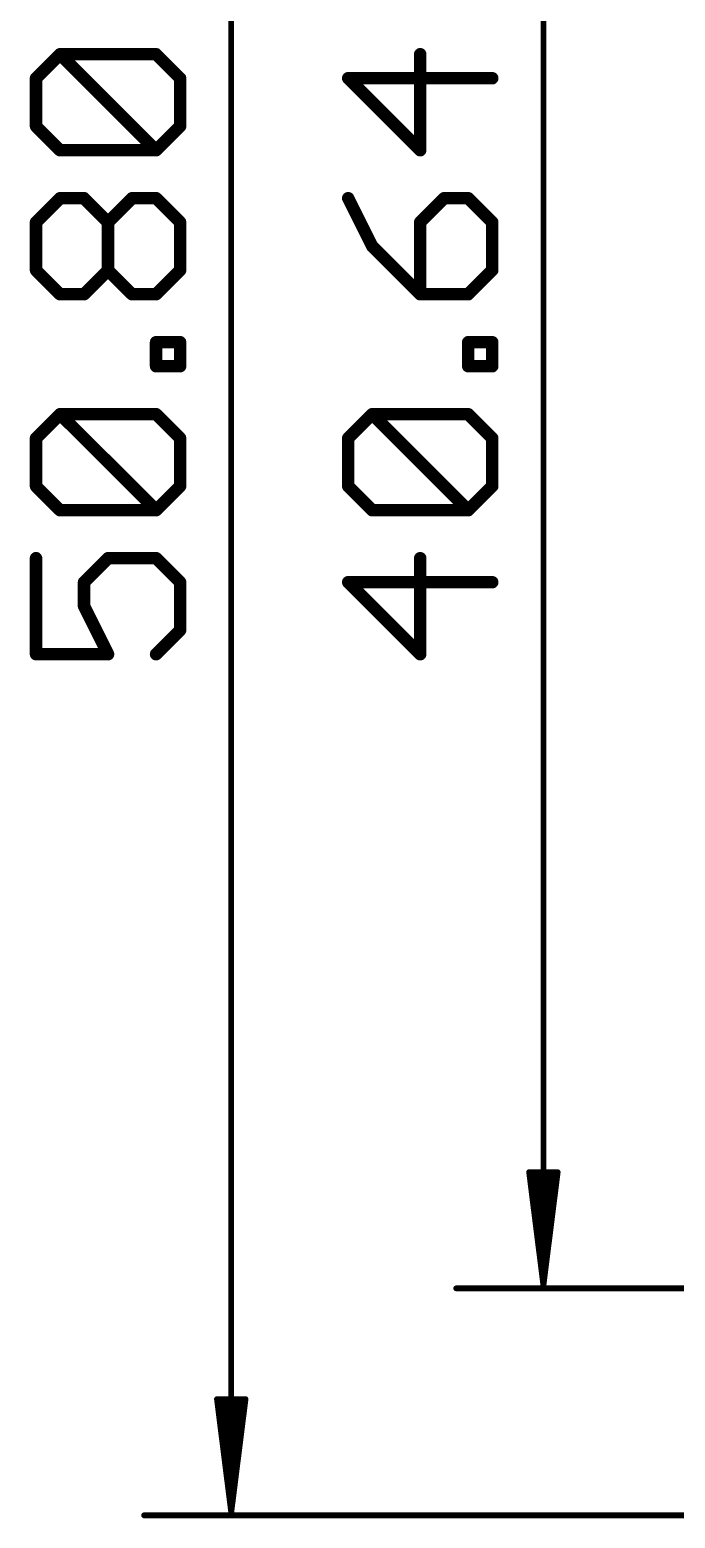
# Model space of a CAD drawing. Extents: x -30 to 79, y -8 to 63.
# Drawn here: x -30.42 to -15.97, y -0.07 to 33.25 of the extents above; entities that cross this region are included whole.
import ezdxf

# ---------------------------------------------------------------- set-up
doc = ezdxf.new("R2010")
doc.units = 0
doc.layers.add('47', color=253, linetype='CONTINUOUS')

msp = doc.modelspace()

# ---------------------------------------------------------------- linework, layer by layer
at = {"layer": '47'}
for points, const_width in [([(-25.908, 0.065), (-25.908, 50.735)], 0.13), ([(-18.923, 5.145), (-18.923, 45.655)], 0.13), ([(-30.2761, 32.165), (-29.7388, 32.7023)], 0.2794), ([(-29.7388, 32.7023), (-27.5899, 32.7023)], 0.2794), ([(-27.5899, 30.5534), (-29.7388, 32.7023)], 0.2794), ([(-27.5899, 32.7023), (-27.0527, 32.165)], 0.2794), ([(-21.6794, 30.5534), (-21.6794, 32.7023)], 0.2794), ([(-30.2761, 31.0906), (-30.2761, 32.165)], 0.2794), ([(-27.0527, 32.165), (-27.0527, 31.0906)], 0.2794), ([(-20.0677, 32.165), (-23.2911, 32.165)], 0.2794), ([(-23.2911, 32.165), (-21.6794, 30.5534)], 0.2794), ([(-29.7388, 30.5534), (-30.2761, 31.0906)], 0.2794), ([(-27.0527, 31.0906), (-27.5899, 30.5534)], 0.2794), ([(-27.5899, 30.5534), (-29.7388, 30.5534)], 0.2794), ([(-30.2761, 28.9423), (-29.7388, 29.4795)], 0.2794), ([(-29.7388, 29.4795), (-29.2016, 29.4795)], 0.2794), ([(-29.2016, 29.4795), (-28.6644, 28.9423)], 0.2794), ([(-28.6644, 28.9423), (-28.1272, 29.4795)], 0.2794), ([(-28.1272, 29.4795), (-27.5899, 29.4795)], 0.2794), ([(-27.5899, 29.4795), (-27.0527, 28.9423)], 0.2794), ([(-23.2911, 29.4795), (-22.7538, 28.4051)], 0.2794), ([(-21.1422, 29.4795), (-21.6794, 28.9423)], 0.2794), ([(-20.6049, 29.4795), (-21.1422, 29.4795)], 0.2794), ([(-20.0677, 28.9423), (-20.6049, 29.4795)], 0.2794), ([(-30.2761, 27.8678), (-30.2761, 28.9423)], 0.2794), ([(-28.6644, 27.8678), (-28.6644, 28.9423)], 0.2794), ([(-27.0527, 28.9423), (-27.0527, 27.8678)], 0.2794), ([(-21.6794, 28.9423), (-21.6794, 27.3306)], 0.2794), ([(-20.0677, 27.8678), (-20.0677, 28.9423)], 0.2794), ([(-22.7538, 28.4051), (-21.6794, 27.3306)], 0.2794), ([(-29.7388, 27.3306), (-30.2761, 27.8678)], 0.2794), ([(-28.6644, 27.8678), (-29.2016, 27.3306)], 0.2794), ([(-28.1272, 27.3306), (-28.6644, 27.8678)], 0.2794), ([(-27.0527, 27.8678), (-27.5899, 27.3306)], 0.2794), ([(-20.6049, 27.3306), (-20.0677, 27.8678)], 0.2794), ([(-29.2016, 27.3306), (-29.7388, 27.3306)], 0.2794), ([(-27.5899, 27.3306), (-28.1272, 27.3306)], 0.2794), ([(-21.6794, 27.3306), (-20.6049, 27.3306)], 0.2794), ([(-27.5899, 25.7192), (-27.5899, 26.2565)], 0.2794), ([(-27.5899, 26.2565), (-27.0527, 26.2565)], 0.2794), ([(-27.0527, 26.2565), (-27.0527, 25.7192)], 0.2794), ([(-20.6049, 25.7192), (-20.6049, 26.2565)], 0.2794), ([(-20.6049, 26.2565), (-20.0677, 26.2565)], 0.2794), ([(-20.0677, 26.2565), (-20.0677, 25.7192)], 0.2794), ([(-27.0527, 25.7192), (-27.5899, 25.7192)], 0.2794), ([(-20.0677, 25.7192), (-20.6049, 25.7192)], 0.2794), ([(-30.2761, 24.1082), (-29.7388, 24.6454)], 0.2794), ([(-29.7388, 24.6454), (-27.5899, 24.6454)], 0.2794), ([(-27.5899, 22.4965), (-29.7388, 24.6454)], 0.2794), ([(-27.5899, 24.6454), (-27.0527, 24.1082)], 0.2794), ([(-23.2911, 24.1082), (-22.7538, 24.6454)], 0.2794), ([(-22.7538, 24.6454), (-20.6049, 24.6454)], 0.2794), ([(-20.6049, 22.4965), (-22.7538, 24.6454)], 0.2794), ([(-20.6049, 24.6454), (-20.0677, 24.1082)], 0.2794), ([(-30.2761, 23.0337), (-30.2761, 24.1082)], 0.2794), ([(-27.0527, 24.1082), (-27.0527, 23.0337)], 0.2794), ([(-23.2911, 23.0337), (-23.2911, 24.1082)], 0.2794), ([(-20.0677, 24.1082), (-20.0677, 23.0337)], 0.2794), ([(-29.7388, 22.4965), (-30.2761, 23.0337)], 0.2794), ([(-27.0527, 23.0337), (-27.5899, 22.4965)], 0.2794), ([(-22.7538, 22.4965), (-23.2911, 23.0337)], 0.2794), ([(-20.0677, 23.0337), (-20.6049, 22.4965)], 0.2794), ([(-27.5899, 22.4965), (-29.7388, 22.4965)], 0.2794), ([(-20.6049, 22.4965), (-22.7538, 22.4965)], 0.2794), ([(-30.2761, 21.4226), (-30.2761, 19.2737)], 0.2794), ([(-29.2016, 20.8854), (-28.6644, 21.4226)], 0.2794), ([(-28.6644, 21.4226), (-27.5899, 21.4226)], 0.2794), ([(-27.5899, 21.4226), (-27.0527, 20.8854)], 0.2794), ([(-21.6794, 19.2737), (-21.6794, 21.4226)], 0.2794), ([(-29.2016, 20.3482), (-29.2016, 20.8854)], 0.2794), ([(-27.0527, 20.8854), (-27.0527, 19.811)], 0.2794), ([(-20.0677, 20.8854), (-23.2911, 20.8854)], 0.2794), ([(-23.2911, 20.8854), (-21.6794, 19.2737)], 0.2794), ([(-28.6644, 19.2737), (-29.2016, 20.3482)], 0.2794), ([(-27.0527, 19.811), (-27.5899, 19.2737)], 0.2794), ([(-30.2761, 19.2737), (-28.6644, 19.2737)], 0.2794), ([(-18.923, 5.145), (-19.2422, 7.68)], 0.13), ([(-19.2422, 7.68), (-18.6038, 7.68)], 0.13), ([(-18.923, 5.145), (-19.183, 7.68)], 0.13), ([(-18.923, 5.145), (-19.053, 7.68)], 0.13), ([(-18.6038, 7.68), (-18.923, 5.145)], 0.13), ([(-18.793, 7.68), (-18.923, 5.145)], 0.13), ([(-18.663, 7.68), (-18.923, 5.145)], 0.13), ([(5.08, 5.08), (-20.873, 5.08)], 0.13), ([(-25.908, 0.065), (-26.2272, 2.6)], 0.13), ([(-26.2272, 2.6), (-25.5888, 2.6)], 0.13), ([(-25.908, 0.065), (-26.168, 2.6)], 0.13), ([(-25.908, 0.065), (-26.038, 2.6)], 0.13), ([(-25.5888, 2.6), (-25.908, 0.065)], 0.13), ([(-25.778, 2.6), (-25.908, 0.065)], 0.13), ([(-25.648, 2.6), (-25.908, 0.065)], 0.13), ([(24.892, 0), (-27.858, 0)], 0.13)]:
    msp.add_lwpolyline(points, dxfattribs=dict(at, const_width=const_width))
for points, const_width in [([(-29.7388, 32.7721, 1), (-29.7388, 32.6324)], 0.1397), ([(-29.6894, 32.7517, 1), (-29.7882, 32.6529)], 0.1397), ([(-29.6894, 32.6529, 1), (-29.7882, 32.7517)], 0.1397), ([(-27.5405, 32.7517, 1), (-27.6393, 32.6529)], 0.1397), ([(-27.5899, 32.6324, 1), (-27.5899, 32.7721)], 0.1397), ([(-21.6095, 32.7023, 1), (-21.7492, 32.7023)], 0.1397), ([(-30.2062, 32.165, 1), (-30.3459, 32.165)], 0.1397), ([(-30.3254, 32.2144, 1), (-30.2267, 32.1157)], 0.1397), ([(-26.9829, 32.165, 1), (-27.1226, 32.165)], 0.1397), ([(-27.1021, 32.1157, 1), (-27.0033, 32.2144)], 0.1397), ([(-23.2911, 32.2349, 1), (-23.2911, 32.0952)], 0.1397), ([(-23.2417, 32.2144, 1), (-23.3404, 32.1157)], 0.1397), ([(-20.0677, 32.0952, 1), (-20.0677, 32.2349)], 0.1397), ([(-30.2267, 31.14, 1), (-30.3254, 31.0412)], 0.1397), ([(-30.3459, 31.0906, 1), (-30.2062, 31.0906)], 0.1397), ([(-27.1226, 31.0906, 1), (-26.9829, 31.0906)], 0.1397), ([(-27.0033, 31.0412, 1), (-27.1021, 31.14)], 0.1397), ([(-29.7388, 30.6232, 1), (-29.7388, 30.4835)], 0.1397), ([(-29.7882, 30.504, 1), (-29.6894, 30.6028)], 0.1397), ([(-27.6393, 30.6028, 1), (-27.5405, 30.504)], 0.1397), ([(-27.6393, 30.504, 1), (-27.5405, 30.6028)], 0.1397), ([(-27.5899, 30.4835, 1), (-27.5899, 30.6232)], 0.1397), ([(-21.7288, 30.504, 1), (-21.63, 30.6028)], 0.1397), ([(-21.7492, 30.5534, 1), (-21.6095, 30.5534)], 0.1397), ([(-29.7388, 29.5494, 1), (-29.7388, 29.4097)], 0.1397), ([(-29.6894, 29.4301, 1), (-29.7882, 29.5289)], 0.1397), ([(-29.1522, 29.5289, 1), (-29.251, 29.4301)], 0.1397), ([(-29.2016, 29.4097, 1), (-29.2016, 29.5494)], 0.1397), ([(-28.1272, 29.5494, 1), (-28.1272, 29.4097)], 0.1397), ([(-28.0778, 29.4301, 1), (-28.1765, 29.5289)], 0.1397), ([(-27.5405, 29.5289, 1), (-27.6393, 29.4301)], 0.1397), ([(-27.5899, 29.4097, 1), (-27.5899, 29.5494)], 0.1397), ([(-23.2286, 29.5108, 1), (-23.3535, 29.4483)], 0.1397), ([(-21.1422, 29.5494, 1), (-21.1422, 29.4097)], 0.1397), ([(-21.0928, 29.4301, 1), (-21.1915, 29.5289)], 0.1397), ([(-20.5555, 29.5289, 1), (-20.6543, 29.4301)], 0.1397), ([(-20.6049, 29.4097, 1), (-20.6049, 29.5494)], 0.1397), ([(-30.2062, 28.9423, 1), (-30.3459, 28.9423)], 0.1397), ([(-30.3254, 28.9917, 1), (-30.2267, 28.8929)], 0.1397), ([(-28.5945, 28.9423, 1), (-28.7342, 28.9423)], 0.1397), ([(-28.7138, 28.9917, 1), (-28.615, 28.8929)], 0.1397), ([(-28.7138, 28.8929, 1), (-28.615, 28.9917)], 0.1397), ([(-26.9829, 28.9423, 1), (-27.1226, 28.9423)], 0.1397), ([(-27.1021, 28.8929, 1), (-27.0033, 28.9917)], 0.1397), ([(-21.7288, 28.9917, 1), (-21.63, 28.8929)], 0.1397), ([(-21.6095, 28.9423, 1), (-21.7492, 28.9423)], 0.1397), ([(-19.9979, 28.9423, 1), (-20.1376, 28.9423)], 0.1397), ([(-20.1171, 28.8929, 1), (-20.0183, 28.9917)], 0.1397), ([(-22.7044, 28.4545, 1), (-22.8032, 28.3557)], 0.1397), ([(-22.8163, 28.3738, 1), (-22.6914, 28.4363)], 0.1397), ([(-30.2267, 27.9172, 1), (-30.3254, 27.8185)], 0.1397), ([(-28.615, 27.9172, 1), (-28.7138, 27.8185)], 0.1397), ([(-28.615, 27.8185, 1), (-28.7138, 27.9172)], 0.1397), ([(-27.0033, 27.8185, 1), (-27.1021, 27.9172)], 0.1397), ([(-20.0183, 27.8185, 1), (-20.1171, 27.9172)], 0.1397), ([(-30.3459, 27.8678, 1), (-30.2062, 27.8678)], 0.1397), ([(-28.7342, 27.8678, 1), (-28.5945, 27.8678)], 0.1397), ([(-27.1226, 27.8678, 1), (-26.9829, 27.8678)], 0.1397), ([(-20.1376, 27.8678, 1), (-19.9979, 27.8678)], 0.1397), ([(-29.7388, 27.4005, 1), (-29.7388, 27.2608)], 0.1397), ([(-29.7882, 27.2812, 1), (-29.6894, 27.38)], 0.1397), ([(-29.251, 27.38, 1), (-29.1522, 27.2812)], 0.1397), ([(-29.2016, 27.2608, 1), (-29.2016, 27.4005)], 0.1397), ([(-28.1272, 27.4005, 1), (-28.1272, 27.2608)], 0.1397), ([(-28.1765, 27.2812, 1), (-28.0778, 27.38)], 0.1397), ([(-27.6393, 27.38, 1), (-27.5405, 27.2812)], 0.1397), ([(-27.5899, 27.2608, 1), (-27.5899, 27.4005)], 0.1397), ([(-21.6794, 27.4005, 1), (-21.6794, 27.2608)], 0.1397), ([(-21.7492, 27.3306, 1), (-21.6095, 27.3306)], 0.1397), ([(-21.7288, 27.2812, 1), (-21.63, 27.38)], 0.1397), ([(-20.6543, 27.38, 1), (-20.5555, 27.2812)], 0.1397), ([(-20.6049, 27.2608, 1), (-20.6049, 27.4005)], 0.1397), ([(-27.5201, 26.2565, 1), (-27.6598, 26.2565)], 0.1397), ([(-27.5899, 26.3263, 1), (-27.5899, 26.1866)], 0.1397), ([(-26.9829, 26.2565, 1), (-27.1226, 26.2565)], 0.1397), ([(-27.0527, 26.1866, 1), (-27.0527, 26.3263)], 0.1397), ([(-20.5351, 26.2565, 1), (-20.6748, 26.2565)], 0.1397), ([(-20.6049, 26.3263, 1), (-20.6049, 26.1866)], 0.1397), ([(-19.9979, 26.2565, 1), (-20.1376, 26.2565)], 0.1397), ([(-20.0677, 26.1866, 1), (-20.0677, 26.3263)], 0.1397), ([(-27.6598, 25.7192, 1), (-27.5201, 25.7192)], 0.1397), ([(-27.5899, 25.7891, 1), (-27.5899, 25.6494)], 0.1397), ([(-27.1226, 25.7192, 1), (-26.9829, 25.7192)], 0.1397), ([(-27.0527, 25.6494, 1), (-27.0527, 25.7891)], 0.1397), ([(-20.6748, 25.7192, 1), (-20.5351, 25.7192)], 0.1397), ([(-20.6049, 25.7891, 1), (-20.6049, 25.6494)], 0.1397), ([(-20.1376, 25.7192, 1), (-19.9979, 25.7192)], 0.1397), ([(-20.0677, 25.6494, 1), (-20.0677, 25.7891)], 0.1397), ([(-29.6894, 24.6948, 1), (-29.7882, 24.596)], 0.1397), ([(-29.7388, 24.7152, 1), (-29.7388, 24.5755)], 0.1397), ([(-29.6894, 24.596, 1), (-29.7882, 24.6948)], 0.1397), ([(-27.5405, 24.6948, 1), (-27.6393, 24.596)], 0.1397), ([(-27.5899, 24.5755, 1), (-27.5899, 24.7152)], 0.1397), ([(-22.7044, 24.6948, 1), (-22.8032, 24.596)], 0.1397), ([(-22.7538, 24.7152, 1), (-22.7538, 24.5755)], 0.1397), ([(-22.7044, 24.596, 1), (-22.8032, 24.6948)], 0.1397), ([(-20.5555, 24.6948, 1), (-20.6543, 24.596)], 0.1397), ([(-20.6049, 24.5755, 1), (-20.6049, 24.7152)], 0.1397), ([(-30.2062, 24.1082, 1), (-30.3459, 24.1082)], 0.1397), ([(-30.3254, 24.1576, 1), (-30.2267, 24.0588)], 0.1397), ([(-26.9829, 24.1082, 1), (-27.1226, 24.1082)], 0.1397), ([(-27.1021, 24.0588, 1), (-27.0033, 24.1576)], 0.1397), ([(-23.2212, 24.1082, 1), (-23.3609, 24.1082)], 0.1397), ([(-23.3404, 24.1576, 1), (-23.2417, 24.0588)], 0.1397), ([(-19.9979, 24.1082, 1), (-20.1376, 24.1082)], 0.1397), ([(-20.1171, 24.0588, 1), (-20.0183, 24.1576)], 0.1397), ([(-30.2267, 23.0831, 1), (-30.3254, 22.9843)], 0.1397), ([(-30.3459, 23.0337, 1), (-30.2062, 23.0337)], 0.1397), ([(-27.1226, 23.0337, 1), (-26.9829, 23.0337)], 0.1397), ([(-27.0033, 22.9843, 1), (-27.1021, 23.0831)], 0.1397), ([(-23.2417, 23.0831, 1), (-23.3404, 22.9843)], 0.1397), ([(-23.3609, 23.0337, 1), (-23.2212, 23.0337)], 0.1397), ([(-20.1376, 23.0337, 1), (-19.9979, 23.0337)], 0.1397), ([(-20.0183, 22.9843, 1), (-20.1171, 23.0831)], 0.1397), ([(-29.7388, 22.5663, 1), (-29.7388, 22.4266)], 0.1397), ([(-29.7882, 22.4471, 1), (-29.6894, 22.5459)], 0.1397), ([(-27.6393, 22.5459, 1), (-27.5405, 22.4471)], 0.1397), ([(-27.6393, 22.4471, 1), (-27.5405, 22.5459)], 0.1397), ([(-27.5899, 22.4266, 1), (-27.5899, 22.5663)], 0.1397), ([(-22.7538, 22.5663, 1), (-22.7538, 22.4266)], 0.1397), ([(-22.8032, 22.4471, 1), (-22.7044, 22.5459)], 0.1397), ([(-20.6543, 22.5459, 1), (-20.5555, 22.4471)], 0.1397), ([(-20.6543, 22.4471, 1), (-20.5555, 22.5459)], 0.1397), ([(-20.6049, 22.4266, 1), (-20.6049, 22.5663)], 0.1397), ([(-30.2062, 21.4226, 1), (-30.3459, 21.4226)], 0.1397), ([(-28.6644, 21.4925, 1), (-28.6644, 21.3528)], 0.1397), ([(-28.615, 21.3732, 1), (-28.7138, 21.472)], 0.1397), ([(-27.5405, 21.472, 1), (-27.6393, 21.3732)], 0.1397), ([(-27.5899, 21.3528, 1), (-27.5899, 21.4925)], 0.1397), ([(-21.6095, 21.4226, 1), (-21.7492, 21.4226)], 0.1397), ([(-29.1318, 20.8854, 1), (-29.2715, 20.8854)], 0.1397), ([(-29.251, 20.9348, 1), (-29.1522, 20.836)], 0.1397), ([(-26.9829, 20.8854, 1), (-27.1226, 20.8854)], 0.1397), ([(-27.1021, 20.836, 1), (-27.0033, 20.9348)], 0.1397), ([(-23.2911, 20.9553, 1), (-23.2911, 20.8156)], 0.1397), ([(-23.2417, 20.9348, 1), (-23.3404, 20.836)], 0.1397), ([(-20.0677, 20.8156, 1), (-20.0677, 20.9553)], 0.1397), ([(-29.2715, 20.3482, 1), (-29.1318, 20.3482)], 0.1397), ([(-29.1391, 20.3794, 1), (-29.2641, 20.3169)], 0.1397), ([(-27.1226, 19.811, 1), (-26.9829, 19.811)], 0.1397), ([(-27.0033, 19.7616, 1), (-27.1021, 19.8604)], 0.1397), ([(-30.2761, 19.3436, 1), (-30.2761, 19.2039)], 0.1397), ([(-30.3459, 19.2737, 1), (-30.2062, 19.2737)], 0.1397), ([(-28.7269, 19.2425, 1), (-28.6019, 19.305)], 0.1397), ([(-28.6644, 19.2039, 1), (-28.6644, 19.3436)], 0.1397), ([(-27.6393, 19.3231, 1), (-27.5405, 19.2243)], 0.1397), ([(-21.7492, 19.2737, 1), (-21.6095, 19.2737)], 0.1397), ([(-21.7288, 19.2243, 1), (-21.63, 19.3231)], 0.1397), ([(-19.21, 7.6841, 1), (-19.2745, 7.6759)], 0.065), ([(-19.2422, 7.7125, 1), (-19.2422, 7.6475)], 0.065), ([(-19.1507, 7.6833, 1), (-19.2153, 7.6767)], 0.065), ([(-19.0205, 7.6817, 1), (-19.0855, 7.6783)], 0.065), ([(-18.7605, 7.6783, 1), (-18.8255, 7.6817)], 0.065), ([(-18.6307, 7.6767, 1), (-18.6953, 7.6833)], 0.065), ([(-18.5715, 7.6759, 1), (-18.636, 7.6841)], 0.065), ([(-18.6038, 7.6475, 1), (-18.6038, 7.7125)], 0.065), ([(-20.873, 5.1125, 1), (-20.873, 5.0475)], 0.065), ([(-18.9552, 5.1491, 1), (-18.8908, 5.1409)], 0.065), ([(-18.9553, 5.1483, 1), (-18.8907, 5.1417)], 0.065), ([(-18.9555, 5.1433, 1), (-18.8905, 5.1467)], 0.065), ([(-18.9555, 5.1467, 1), (-18.8905, 5.1433)], 0.065), ([(-18.9555, 5.145, 1), (-18.8905, 5.145)], 0.065), ([(-18.9553, 5.1417, 1), (-18.8907, 5.1483)], 0.065), ([(-18.9552, 5.1409, 1), (-18.8908, 5.1491)], 0.065), ([(-26.195, 2.6041, 1), (-26.2595, 2.5959)], 0.065), ([(-26.2272, 2.6325, 1), (-26.2272, 2.5675)], 0.065), ([(-26.1357, 2.6033, 1), (-26.2003, 2.5967)], 0.065), ([(-26.0055, 2.6017, 1), (-26.0705, 2.5983)], 0.065), ([(-25.7455, 2.5983, 1), (-25.8105, 2.6017)], 0.065), ([(-25.6157, 2.5967, 1), (-25.6803, 2.6033)], 0.065), ([(-25.5565, 2.5959, 1), (-25.621, 2.6041)], 0.065), ([(-25.5888, 2.5675, 1), (-25.5888, 2.6325)], 0.065), ([(-27.858, 0.0325, 1), (-27.858, -0.0325)], 0.065), ([(-25.9402, 0.0691, 1), (-25.8758, 0.0609)], 0.065), ([(-25.9403, 0.0683, 1), (-25.8757, 0.0617)], 0.065), ([(-25.9405, 0.0633, 1), (-25.8755, 0.0667)], 0.065), ([(-25.9405, 0.0667, 1), (-25.8755, 0.0633)], 0.065), ([(-25.9405, 0.065, 1), (-25.8755, 0.065)], 0.065), ([(-25.9403, 0.0617, 1), (-25.8757, 0.0683)], 0.065), ([(-25.9402, 0.0609, 1), (-25.8758, 0.0691)], 0.065)]:
    msp.add_lwpolyline(points, format="xyb", dxfattribs=dict(at, const_width=const_width))

doc.saveas('drawing.dxf')
